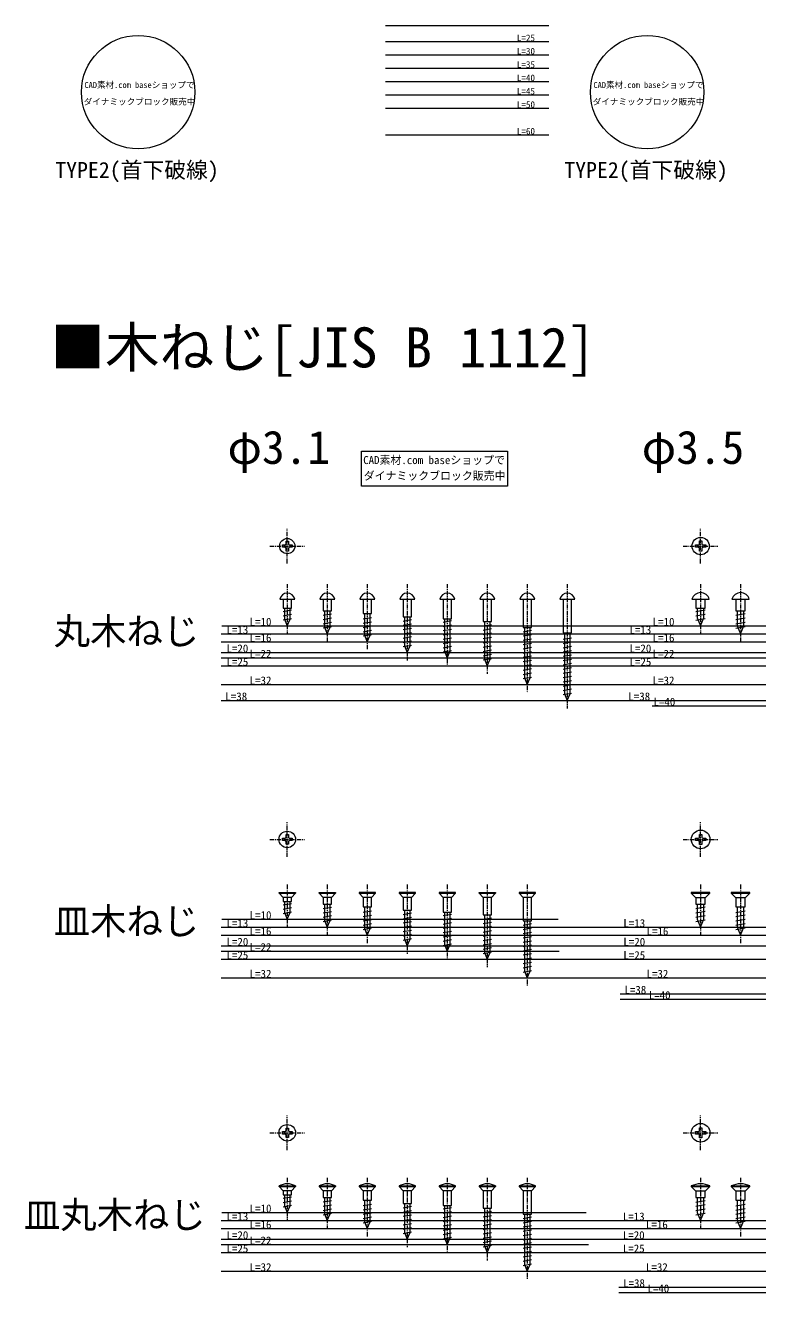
# Model space of a CAD drawing. Header units: millimetres. Extents: x 233 to 3318, y 47 to 2014.
# Drawn here: x 251 to 526.7, y 1038.3 to 1513.4 of the extents above; entities that cross this region are included whole.
import ezdxf
from ezdxf.enums import TextEntityAlignment as Align

# ---------------------------------------------------------------- set-up
doc = ezdxf.new("R2010")
doc.units = ezdxf.units.MM
doc.linetypes.add('csc_CENTER', pattern=[50.8, 31.75, -6.35, 6.35, -6.35])
doc.layers.get('Defpoints').update_dxf_attribs({"color": 251})
doc.styles.add('ＭＳ ゴシック', font='MS Gothic.ttf')

msp = doc.modelspace()

# ---------------------------------------------------------------- linework, layer by layer
at = {"linetype": 'csc_CENTER', "ltscale": 0.05}
for p, q in [((349.2, 1311.69), (349.2, 1324.69)), ((504.2, 1311.69), (504.2, 1324.69)), ((342.7, 1318.19), (355.7, 1318.19)), ((497.7, 1318.19), (510.7, 1318.19)), ((349.2, 1303.95), (349.2, 1285.25)), ((364.2, 1303.95), (364.2, 1282.25)), ((379.2, 1303.95), (379.2, 1279.25)), ((394.2, 1303.95), (394.2, 1275.25)), ((409.2, 1303.95), (409.2, 1273.25)), ((424.2, 1303.95), (424.2, 1270.25)), ((439.2, 1303.95), (439.2, 1263.25)), ((454.2, 1303.95), (454.2, 1257.25)), ((504.2, 1303.95), (504.2, 1285.25)), ((519.2, 1303.95), (519.2, 1282.25)), ((349.2, 1201.69), (349.2, 1214.69)), ((504.2, 1201.69), (504.2, 1214.69)), ((342.7, 1208.19), (355.7, 1208.19)), ((497.7, 1208.19), (510.7, 1208.19)), ((349.2, 1191.25), (349.2, 1175.25)), ((364.2, 1191.25), (364.2, 1172.25)), ((379.2, 1191.25), (379.2, 1169.25)), ((394.2, 1191.25), (394.2, 1165.25)), ((409.2, 1191.25), (409.2, 1163.25)), ((424.2, 1191.25), (424.2, 1160.25)), ((439.2, 1191.25), (439.2, 1153.25)), ((504.2, 1191.25), (504.2, 1172.25)), ((519.2, 1191.25), (519.2, 1169.25)), ((349.2, 1091.69), (349.2, 1104.69)), ((504.2, 1091.69), (504.2, 1104.69)), ((342.7, 1098.19), (355.7, 1098.19)), ((497.7, 1098.19), (510.7, 1098.19)), ((349.2, 1081.25), (349.2, 1065.25)), ((364.2, 1081.25), (364.2, 1062.25)), ((379.2, 1081.25), (379.2, 1059.25)), ((394.2, 1081.25), (394.2, 1055.25)), ((409.2, 1081.25), (409.2, 1053.25)), ((424.2, 1081.25), (424.2, 1050.25)), ((439.2, 1081.25), (439.2, 1043.25)), ((504.2, 1081.25), (504.2, 1062.25)), ((519.2, 1081.25), (519.2, 1059.25))]:
    msp.add_line(p, q, dxfattribs=at)
for p, q in [((347.65, 1293.68), (350.75, 1294.23)), ((347.65, 1292.08), (350.75, 1292.63)), ((362.65, 1292.28), (365.75, 1292.83)), ((502.45, 1293.64), (505.95, 1294.26)), ((502.45, 1292.04), (505.95, 1292.66)), ((517.45, 1292.24), (520.95, 1292.86)), ((347.65, 1290.48), (350.75, 1291.03)), ((362.65, 1290.68), (365.75, 1291.23)), ((362.65, 1289.08), (365.75, 1289.63)), ((362.65, 1287.48), (365.75, 1288.03)), ((377.65, 1290.88), (380.75, 1291.43)), ((377.65, 1289.28), (380.75, 1289.83)), ((377.65, 1287.68), (380.75, 1288.23)), ((392.65, 1290.08), (395.75, 1290.63)), ((392.65, 1288.48), (395.75, 1289.03)), ((407.65, 1289.68), (410.75, 1290.23)), ((407.65, 1288.08), (410.75, 1288.63)), ((422.65, 1288.28), (425.75, 1288.83)), ((502.45, 1290.44), (505.95, 1291.06)), ((517.45, 1290.64), (520.95, 1291.26)), ((517.45, 1289.04), (520.95, 1289.66)), ((517.45, 1287.44), (520.95, 1288.06)), ((377.65, 1286.08), (380.75, 1286.63)), ((377.65, 1284.48), (380.75, 1285.03)), ((392.65, 1286.88), (395.75, 1287.43)), ((392.65, 1285.28), (395.75, 1285.83)), ((392.65, 1283.68), (395.75, 1284.23)), ((407.65, 1286.48), (410.75, 1287.03)), ((407.65, 1284.88), (410.75, 1285.43)), ((407.65, 1283.28), (410.75, 1283.83)), ((422.65, 1286.68), (425.75, 1287.23)), ((422.65, 1285.08), (425.75, 1285.63)), ((422.65, 1283.48), (425.75, 1284.03)), ((437.65, 1286.08), (440.75, 1286.63)), ((437.65, 1284.48), (440.75, 1285.03)), ((437.65, 1282.88), (440.75, 1283.43)), ((452.65, 1283.28), (455.75, 1283.83)), ((392.65, 1282.08), (395.75, 1282.63)), ((392.65, 1280.48), (395.75, 1281.03)), ((407.65, 1281.68), (410.75, 1282.23)), ((407.65, 1280.08), (410.75, 1280.63)), ((407.65, 1278.48), (410.75, 1279.03)), ((422.65, 1281.88), (425.75, 1282.43)), ((422.65, 1280.28), (425.75, 1280.83)), ((422.65, 1278.68), (425.75, 1279.23)), ((437.65, 1281.28), (440.75, 1281.83)), ((437.65, 1279.68), (440.75, 1280.23)), ((437.65, 1278.08), (440.75, 1278.63)), ((452.65, 1281.68), (455.75, 1282.23)), ((452.65, 1280.08), (455.75, 1280.63)), ((452.65, 1278.48), (455.75, 1279.03)), ((422.65, 1277.08), (425.75, 1277.63)), ((422.65, 1275.48), (425.75, 1276.03)), ((437.65, 1276.48), (440.75, 1277.03)), ((437.65, 1274.88), (440.75, 1275.43)), ((437.65, 1273.28), (440.75, 1273.83)), ((452.65, 1276.88), (455.75, 1277.43)), ((452.65, 1275.28), (455.75, 1275.83)), ((452.65, 1273.68), (455.75, 1274.23)), ((437.65, 1271.68), (440.75, 1272.23)), ((437.65, 1270.08), (440.75, 1270.63)), ((437.65, 1268.48), (440.75, 1269.03)), ((452.65, 1272.08), (455.75, 1272.63)), ((452.65, 1270.48), (455.75, 1271.03)), ((452.65, 1268.88), (455.75, 1269.43)), ((452.65, 1267.28), (455.75, 1267.83)), ((452.65, 1265.68), (455.75, 1266.23)), ((452.65, 1264.08), (455.75, 1264.63)), ((452.65, 1262.48), (455.75, 1263.03)), ((346.1, 1188), (352.3, 1188)), ((361.1, 1188), (367.3, 1188)), ((382.3, 1188.25), (376.1, 1188.25)), ((376.1, 1188.25), (376.1, 1188)), ((376.1, 1188), (382.3, 1188)), ((376.1, 1188), (377.65, 1186.45)), ((382.3, 1188), (380.75, 1186.45)), ((382.3, 1188), (382.3, 1188.25)), ((397.3, 1188.25), (391.1, 1188.25)), ((391.1, 1188.25), (391.1, 1188)), ((391.1, 1188), (397.3, 1188)), ((391.1, 1188), (392.65, 1186.45)), ((397.3, 1188), (395.75, 1186.45)), ((397.3, 1188), (397.3, 1188.25)), ((412.3, 1188.25), (406.1, 1188.25)), ((406.1, 1188.25), (406.1, 1188)), ((406.1, 1188), (412.3, 1188)), ((406.1, 1188), (407.65, 1186.45)), ((412.3, 1188), (410.75, 1186.45)), ((412.3, 1188), (412.3, 1188.25)), ((421.1, 1188), (427.3, 1188)), ((442.3, 1188.25), (436.1, 1188.25)), ((436.1, 1188.25), (436.1, 1188)), ((436.1, 1188), (442.3, 1188)), ((436.1, 1188), (437.65, 1186.45)), ((442.3, 1188), (440.75, 1186.45)), ((442.3, 1188), (442.3, 1188.25)), ((507.7, 1188.25), (500.7, 1188.25)), ((500.7, 1188.25), (500.7, 1188)), ((500.7, 1188), (507.7, 1188)), ((500.7, 1188), (502.45, 1186.25)), ((507.7, 1188), (505.95, 1186.25)), ((507.7, 1188), (507.7, 1188.25)), ((515.7, 1188), (522.7, 1188)), ((347.66, 1184.95), (350.76, 1184.95)), ((347.66, 1183.68), (350.76, 1184.23)), ((362.65, 1183.95), (365.75, 1183.95)), ((347.66, 1182.08), (350.76, 1182.63)), ((347.66, 1180.48), (350.76, 1181.03)), ((362.65, 1182.28), (365.75, 1182.83)), ((362.65, 1180.68), (365.75, 1181.23)), ((362.65, 1179.08), (365.75, 1179.63)), ((377.65, 1180.88), (380.75, 1181.43)), ((377.65, 1179.28), (380.75, 1179.83)), ((392.65, 1180.08), (395.75, 1180.63)), ((392.65, 1178.48), (395.75, 1179.03)), ((407.65, 1179.68), (410.75, 1180.23)), ((407.65, 1178.08), (410.75, 1178.63)), ((422.65, 1178.28), (425.75, 1178.83)), ((502.45, 1182.24), (505.95, 1182.86)), ((502.45, 1180.64), (505.95, 1181.26)), ((502.45, 1179.04), (505.95, 1179.66)), ((517.45, 1180.84), (520.95, 1181.46)), ((517.45, 1179.24), (520.95, 1179.86)), ((362.65, 1177.48), (365.75, 1178.03)), ((377.65, 1177.68), (380.75, 1178.23)), ((377.65, 1176.08), (380.75, 1176.63)), ((377.65, 1174.48), (380.75, 1175.03)), ((392.65, 1176.88), (395.75, 1177.43)), ((392.65, 1175.28), (395.75, 1175.83)), ((392.65, 1173.68), (395.75, 1174.23)), ((407.65, 1176.48), (410.75, 1177.03)), ((407.65, 1174.88), (410.75, 1175.43)), ((407.65, 1173.28), (410.75, 1173.83)), ((422.65, 1176.68), (425.75, 1177.23)), ((422.65, 1175.08), (425.75, 1175.63)), ((422.65, 1173.48), (425.75, 1174.03)), ((437.65, 1176.08), (440.75, 1176.63)), ((437.65, 1174.48), (440.75, 1175.03)), ((502.45, 1177.44), (505.95, 1178.06)), ((517.45, 1177.64), (520.95, 1178.26)), ((517.45, 1176.04), (520.95, 1176.66)), ((517.45, 1174.44), (520.95, 1175.06)), ((392.65, 1172.08), (395.75, 1172.63)), ((392.65, 1170.48), (395.75, 1171.03)), ((407.65, 1171.68), (410.75, 1172.23)), ((407.65, 1170.08), (410.75, 1170.63)), ((407.65, 1168.48), (410.75, 1169.03)), ((422.65, 1171.88), (425.75, 1172.43)), ((422.65, 1170.28), (425.75, 1170.83)), ((422.65, 1168.68), (425.75, 1169.23)), ((437.65, 1172.88), (440.75, 1173.43)), ((437.65, 1171.28), (440.75, 1171.83)), ((437.65, 1169.68), (440.75, 1170.23)), ((422.65, 1167.08), (425.75, 1167.63)), ((422.65, 1165.48), (425.75, 1166.03)), ((437.65, 1168.08), (440.75, 1168.63)), ((437.65, 1166.48), (440.75, 1167.03)), ((437.65, 1164.88), (440.75, 1165.43)), ((437.65, 1163.28), (440.75, 1163.83)), ((437.65, 1161.68), (440.75, 1162.23)), ((437.65, 1160.08), (440.75, 1160.63)), ((437.65, 1158.48), (440.75, 1159.03)), ((346.1, 1078), (352.3, 1078)), ((347.66, 1074.95), (350.76, 1074.95)), ((347.66, 1073.68), (350.76, 1074.23)), ((361.1, 1078), (367.3, 1078)), ((362.65, 1073.95), (365.75, 1073.95)), ((376.1, 1078), (382.3, 1078)), ((382.3, 1078), (380.75, 1076.45)), ((382.3, 1078), (382.3, 1078.25)), ((391.1, 1078), (397.3, 1078)), ((397.3, 1078), (395.75, 1076.45)), ((397.3, 1078), (397.3, 1078.25)), ((406.1, 1078), (412.3, 1078)), ((412.3, 1078), (410.75, 1076.45)), ((412.3, 1078), (412.3, 1078.25)), ((421.1, 1078), (427.3, 1078)), ((436.1, 1078), (442.3, 1078)), ((442.3, 1078), (440.75, 1076.45)), ((442.3, 1078), (442.3, 1078.25)), ((500.7, 1078), (507.7, 1078)), ((507.7, 1078), (505.95, 1076.25)), ((507.7, 1078), (507.7, 1078.25)), ((515.7, 1078), (522.7, 1078)), ((347.66, 1072.08), (350.76, 1072.63)), ((347.66, 1070.48), (350.76, 1071.03)), ((362.65, 1072.28), (365.75, 1072.83)), ((362.65, 1070.68), (365.75, 1071.23)), ((362.65, 1069.08), (365.75, 1069.63)), ((377.65, 1070.88), (380.75, 1071.43)), ((377.65, 1069.28), (380.75, 1069.83)), ((392.65, 1070.08), (395.75, 1070.63)), ((407.65, 1069.68), (410.75, 1070.23)), ((502.45, 1072.24), (505.95, 1072.86)), ((502.45, 1070.64), (505.95, 1071.26)), ((502.45, 1069.04), (505.95, 1069.66)), ((517.45, 1070.84), (520.95, 1071.46)), ((517.45, 1069.24), (520.95, 1069.86)), ((362.65, 1067.48), (365.75, 1068.03)), ((377.65, 1067.68), (380.75, 1068.23)), ((377.65, 1066.08), (380.75, 1066.63)), ((377.65, 1064.48), (380.75, 1065.03)), ((392.65, 1068.48), (395.75, 1069.03)), ((392.65, 1066.88), (395.75, 1067.43)), ((392.65, 1065.28), (395.75, 1065.83)), ((407.65, 1068.08), (410.75, 1068.63)), ((407.65, 1066.48), (410.75, 1067.03)), ((407.65, 1064.88), (410.75, 1065.43)), ((422.65, 1068.28), (425.75, 1068.83)), ((422.65, 1066.68), (425.75, 1067.23)), ((422.65, 1065.08), (425.75, 1065.63)), ((437.65, 1066.08), (440.75, 1066.63)), ((437.65, 1064.48), (440.75, 1065.03)), ((502.45, 1067.44), (505.95, 1068.06)), ((517.45, 1067.64), (520.95, 1068.26)), ((517.45, 1066.04), (520.95, 1066.66)), ((517.45, 1064.44), (520.95, 1065.06)), ((392.65, 1063.68), (395.75, 1064.23)), ((392.65, 1062.08), (395.75, 1062.63)), ((392.65, 1060.48), (395.75, 1061.03)), ((407.65, 1063.28), (410.75, 1063.83)), ((407.65, 1061.68), (410.75, 1062.23)), ((407.65, 1060.08), (410.75, 1060.63)), ((422.65, 1063.48), (425.75, 1064.03)), ((422.65, 1061.88), (425.75, 1062.43)), ((422.65, 1060.28), (425.75, 1060.83)), ((437.65, 1062.88), (440.75, 1063.43)), ((437.65, 1061.28), (440.75, 1061.83)), ((437.65, 1059.68), (440.75, 1060.23)), ((407.65, 1058.48), (410.75, 1059.03)), ((422.65, 1058.68), (425.75, 1059.23)), ((422.65, 1057.08), (425.75, 1057.63)), ((422.65, 1055.48), (425.75, 1056.03)), ((437.65, 1058.08), (440.75, 1058.63)), ((437.65, 1056.48), (440.75, 1057.03)), ((437.65, 1054.88), (440.75, 1055.43)), ((437.65, 1053.28), (440.75, 1053.83)), ((437.65, 1051.68), (440.75, 1052.23)), ((437.65, 1050.08), (440.75, 1050.63)), ((437.65, 1048.48), (440.75, 1049.03))]:
    msp.add_line(p, q)
for points in [[(377.05, 1353.84), (431.81, 1353.84), (431.81, 1340.7), (377.05, 1340.7)], [(427.3, 1188), (425.75, 1186.45), (422.65, 1186.45), (421.1, 1188), (421.1, 1188.25), (427.3, 1188.25)], [(522.7, 1188.25), (515.7, 1188.25), (515.7, 1188), (517.45, 1186.25), (517.45, 1182.95), (520.95, 1182.95), (520.95, 1186.25), (522.7, 1188)], [(377.65, 1182.95), (380.75, 1182.95), (380.75, 1186.45), (377.65, 1186.45)], [(392.65, 1181.65), (395.75, 1181.65), (395.75, 1186.45), (392.65, 1186.45)], [(407.65, 1180.95), (410.75, 1180.95), (410.75, 1186.45), (407.65, 1186.45)], [(437.65, 1177.65), (440.75, 1177.65), (440.75, 1186.45), (437.65, 1186.45)], [(502.45, 1183.95), (505.95, 1183.95), (505.95, 1186.25), (502.45, 1186.25)], [(377.65, 1072.95), (380.75, 1072.95), (380.75, 1076.45), (377.65, 1076.45)], [(392.65, 1071.65), (395.75, 1071.65), (395.75, 1076.45), (392.65, 1076.45)], [(407.65, 1070.95), (410.75, 1070.95), (410.75, 1076.45), (407.65, 1076.45)], [(437.65, 1067.65), (440.75, 1067.65), (440.75, 1076.45), (437.65, 1076.45)], [(502.45, 1073.95), (505.95, 1073.95), (505.95, 1076.25), (502.45, 1076.25)]]:
    msp.add_lwpolyline(points, close=True)
for points in [[(351.05, 1317.74), (350.15, 1317.74, 0.414214), (349.65, 1317.24), (349.65, 1316.34), (348.75, 1316.34), (348.75, 1317.24, 0.414214), (348.25, 1317.74), (347.35, 1317.74), (347.35, 1318.64), (348.25, 1318.64, 0.414214), (348.75, 1319.14), (348.75, 1320.04), (349.65, 1320.04), (349.65, 1319.14, 0.414214), (350.15, 1318.64), (351.05, 1318.64)], [(506.15, 1317.74), (505.15, 1317.74, 0.414214), (504.65, 1317.24), (504.65, 1316.24), (503.75, 1316.24), (503.75, 1317.24, 0.414214), (503.25, 1317.74), (502.25, 1317.74), (502.25, 1318.64), (503.25, 1318.64, 0.414214), (503.75, 1319.14), (503.75, 1320.14), (504.65, 1320.14), (504.65, 1319.14, 0.414214), (505.15, 1318.64), (506.15, 1318.64)], [(346.35, 1298.25), (352.05, 1298.25, 0.807018)], [(361.35, 1298.25), (367.05, 1298.25, 0.807018)], [(376.35, 1298.25), (382.05, 1298.25, 0.807018)], [(391.35, 1298.25), (397.05, 1298.25, 0.807018)], [(406.35, 1298.25), (412.05, 1298.25, 0.807018)], [(421.35, 1298.25), (427.05, 1298.25, 0.807018)], [(436.35, 1298.25), (442.05, 1298.25, 0.807018)], [(451.35, 1298.25), (457.05, 1298.25, 0.807018)], [(500.95, 1298.25), (507.45, 1298.25, 0.769231)], [(515.95, 1298.25), (522.45, 1298.25, 0.769231)], [(351, 1207.74), (350.15, 1207.74, 0.414214), (349.65, 1207.24), (349.65, 1206.39), (348.75, 1206.39), (348.75, 1207.24, 0.414214), (348.25, 1207.74), (347.4, 1207.74), (347.4, 1208.64), (348.25, 1208.64, 0.414214), (348.75, 1209.14), (348.75, 1209.99), (349.65, 1209.99), (349.65, 1209.14, 0.414214), (350.15, 1208.64), (351, 1208.64)], [(506.1, 1207.74), (505.15, 1207.74, 0.414214), (504.65, 1207.24), (504.65, 1206.29), (503.75, 1206.29), (503.75, 1207.24, 0.414214), (503.25, 1207.74), (502.3, 1207.74), (502.3, 1208.64), (503.25, 1208.64, 0.414214), (503.75, 1209.14), (503.75, 1210.09), (504.65, 1210.09), (504.65, 1209.14, 0.414214), (505.15, 1208.64), (506.1, 1208.64)], [(351, 1097.74), (350.15, 1097.74, 0.414214), (349.65, 1097.24), (349.65, 1096.39), (348.75, 1096.39), (348.75, 1097.24, 0.414214), (348.25, 1097.74), (347.4, 1097.74), (347.4, 1098.64), (348.25, 1098.64, 0.414214), (348.75, 1099.14), (348.75, 1099.99), (349.65, 1099.99), (349.65, 1099.14, 0.414214), (350.15, 1098.64), (351, 1098.64)], [(506.1, 1097.74), (505.15, 1097.74, 0.414214), (504.65, 1097.24), (504.65, 1096.29), (503.75, 1096.29), (503.75, 1097.24, 0.414214), (503.25, 1097.74), (502.3, 1097.74), (502.3, 1098.64), (503.25, 1098.64, 0.414214), (503.75, 1099.14), (503.75, 1100.09), (504.65, 1100.09), (504.65, 1099.14, 0.414214), (505.15, 1098.64), (506.1, 1098.64)]]:
    msp.add_lwpolyline(points, format="xyb", close=True)
for points in [[(347.65, 1298.25), (347.65, 1294.95), (350.75, 1294.95), (350.75, 1298.25)], [(362.65, 1298.25), (362.65, 1293.95), (365.75, 1293.95), (365.75, 1298.25)], [(377.65, 1298.25), (377.65, 1292.95), (380.75, 1292.95), (380.75, 1298.25)], [(392.65, 1298.25), (392.65, 1291.65), (395.75, 1291.65), (395.75, 1298.25)], [(407.65, 1298.25), (407.65, 1290.95), (410.75, 1290.95), (410.75, 1298.25)], [(422.65, 1298.25), (422.65, 1289.95), (425.75, 1289.95), (425.75, 1298.25)], [(437.65, 1298.25), (437.65, 1287.65), (440.75, 1287.65), (440.75, 1298.25)], [(452.65, 1298.25), (452.65, 1285.65), (455.75, 1285.65), (455.75, 1298.25)], [(502.45, 1298.25), (502.45, 1294.95), (505.95, 1294.95), (505.95, 1298.25)], [(517.45, 1298.25), (517.45, 1293.95), (520.95, 1293.95), (520.95, 1298.25)], [(348.15, 1294.95), (348.15, 1290.79), (349.2, 1288.25), (350.25, 1290.79), (350.25, 1294.95)], [(363.15, 1293.95), (363.15, 1287.79), (364.2, 1285.25), (365.25, 1287.79), (365.25, 1293.95)], [(378.15, 1292.95), (378.15, 1284.79), (379.2, 1282.25), (380.25, 1284.79), (380.25, 1292.95)], [(502.95, 1294.95), (502.95, 1291.27), (504.2, 1288.25), (505.45, 1291.27), (505.45, 1294.95)], [(517.95, 1293.95), (517.95, 1288.27), (519.2, 1285.25), (520.45, 1288.27), (520.45, 1293.95)], [(393.15, 1291.65), (393.15, 1280.79), (394.2, 1278.25), (395.25, 1280.79), (395.25, 1291.65)], [(408.15, 1290.95), (408.15, 1278.79), (409.2, 1276.25), (410.25, 1278.79), (410.25, 1290.95)], [(423.15, 1289.95), (423.15, 1275.79), (424.2, 1273.25), (425.25, 1275.79), (425.25, 1289.95)], [(438.15, 1287.65), (438.15, 1268.79), (439.2, 1266.25), (440.25, 1268.79), (440.25, 1287.65)], [(453.15, 1285.65), (453.15, 1262.79), (454.2, 1260.25), (455.25, 1262.79), (455.25, 1285.65)], [(347.65, 1186.45), (346.1, 1188), (346.1, 1188.25), (352.3, 1188.25), (352.3, 1188), (350.75, 1186.45)], [(362.65, 1186.45), (361.1, 1188), (361.1, 1188.25), (367.3, 1188.25), (367.3, 1188), (365.75, 1186.45)], [(350.75, 1184.95), (350.75, 1186.45), (347.65, 1186.45), (347.65, 1184.95)], [(348.16, 1184.95), (348.16, 1180.79), (349.21, 1178.25), (350.26, 1180.79), (350.26, 1184.95)], [(365.75, 1183.95), (365.75, 1186.45), (362.65, 1186.45), (362.65, 1183.95)], [(363.15, 1183.95), (363.15, 1177.79), (364.2, 1175.25), (365.25, 1177.79), (365.25, 1183.95)], [(422.65, 1186.45), (422.65, 1179.95), (425.75, 1179.95), (425.75, 1186.45)], [(502.95, 1183.95), (502.95, 1178.27), (504.2, 1175.25), (505.45, 1178.27), (505.45, 1183.95)], [(520.95, 1186.25), (517.45, 1186.25)], [(378.15, 1182.95), (378.15, 1174.79), (379.2, 1172.25), (380.25, 1174.79), (380.25, 1182.95)], [(393.15, 1181.65), (393.15, 1170.79), (394.2, 1168.25), (395.25, 1170.79), (395.25, 1181.65)], [(408.15, 1180.95), (408.15, 1168.79), (409.2, 1166.25), (410.25, 1168.79), (410.25, 1180.95)], [(423.15, 1179.95), (423.15, 1165.79), (424.2, 1163.25), (425.25, 1165.79), (425.25, 1179.95)], [(517.95, 1182.95), (517.95, 1175.27), (519.2, 1172.25), (520.45, 1175.27), (520.45, 1182.95)], [(438.15, 1177.65), (438.15, 1158.79), (439.2, 1156.25), (440.25, 1158.79), (440.25, 1177.65)], [(347.65, 1076.45), (346.1, 1078), (346.1, 1078.25), (352.3, 1078.25), (352.3, 1078), (350.75, 1076.45)], [(350.75, 1074.95), (350.75, 1076.45), (347.65, 1076.45), (347.65, 1074.95)], [(348.16, 1074.95), (348.16, 1070.79), (349.21, 1068.25), (350.26, 1070.79), (350.26, 1074.95)], [(365.75, 1073.95), (365.75, 1076.45), (362.65, 1076.45), (362.65, 1073.95)], [(363.15, 1073.95), (363.15, 1067.79), (364.2, 1065.25), (365.25, 1067.79), (365.25, 1073.95)], [(367.3, 1078.25), (367.3, 1078), (365.75, 1076.45)], [(427.3, 1078.25), (427.3, 1078), (425.75, 1076.45), (422.65, 1076.45)], [(502.95, 1073.95), (502.95, 1068.27), (504.2, 1065.25), (505.45, 1068.27), (505.45, 1073.95)], [(520.95, 1076.25), (517.45, 1076.25)], [(378.15, 1072.95), (378.15, 1064.79), (379.2, 1062.25), (380.25, 1064.79), (380.25, 1072.95)], [(393.15, 1071.65), (393.15, 1060.79), (394.2, 1058.25), (395.25, 1060.79), (395.25, 1071.65)], [(408.15, 1070.95), (408.15, 1058.79), (409.2, 1056.25), (410.25, 1058.79), (410.25, 1070.95)], [(423.15, 1069.95), (423.15, 1055.79), (424.2, 1053.25), (425.25, 1055.79), (425.25, 1069.95)], [(517.95, 1072.95), (517.95, 1065.27), (519.2, 1062.25), (520.45, 1065.27), (520.45, 1072.95)], [(438.15, 1067.65), (438.15, 1048.79), (439.2, 1046.25), (440.25, 1048.79), (440.25, 1067.65)]]:
    msp.add_lwpolyline(points)
for points in [[(352.3, 1078.25, 0.258065), (346.1, 1078.25)], [(361.1, 1078.25), (367.3, 1078.25, 0.258065), (361.1, 1078.25), (361.1, 1078), (362.65, 1076.45)], [(376.1, 1078.25), (382.3, 1078.25, 0.258065), (376.1, 1078.25), (376.1, 1078), (377.65, 1076.45)], [(391.1, 1078.25), (397.3, 1078.25, 0.258065), (391.1, 1078.25), (391.1, 1078), (392.65, 1076.45)], [(406.1, 1078.25), (412.3, 1078.25, 0.258065), (406.1, 1078.25), (406.1, 1078), (407.65, 1076.45)], [(421.1, 1078.25), (427.3, 1078.25, 0.258065), (421.1, 1078.25), (421.1, 1078), (422.65, 1076.45), (422.65, 1069.95), (425.75, 1069.95), (425.75, 1076.45)], [(436.1, 1078.25), (442.3, 1078.25, 0.258065), (436.1, 1078.25), (436.1, 1078), (437.65, 1076.45)], [(500.7, 1078.25), (507.7, 1078.25, 0.228571), (500.7, 1078.25), (500.7, 1078), (502.45, 1076.25)], [(515.7, 1078.25), (522.7, 1078.25, 0.228571), (515.7, 1078.25), (515.7, 1078), (517.45, 1076.25), (517.45, 1072.95), (520.95, 1072.95), (520.95, 1076.25), (522.7, 1078), (522.7, 1078.25)]]:
    msp.add_lwpolyline(points, format="xyb")
for centre, radius in [((293.29, 1488.41), 21.27), ((484.14, 1488.41), 21.27), ((504.2, 1318.19), 3.25), ((349.2, 1318.19), 2.85), ((349.2, 1208.19), 3.1), ((504.2, 1208.19), 3.5), ((349.2, 1098.19), 3.1), ((504.2, 1098.19), 3.5)]:
    msp.add_circle(centre, radius)
at = {"layer": 'Defpoints'}
for points in [[(386.07, 1513.45), (447.3, 1513.45)], [(386.07, 1507.45), (447.3, 1507.45)], [(386.07, 1502.45), (447.3, 1502.45)], [(386.07, 1497.45), (447.3, 1497.45)], [(386.07, 1492.45), (447.3, 1492.45)], [(386.07, 1487.45), (447.3, 1487.45)], [(386.07, 1482.45), (447.3, 1482.45)], [(386.07, 1472.45), (447.3, 1472.45)], [(324.7, 1288.25), (639.5, 1288.25)], [(324.46, 1285.25), (809.12, 1285.25)], [(324.46, 1282.25), (991.52, 1282.25)], [(324.46, 1278.25), (991.52, 1278.25)], [(324.46, 1276.25), (991.52, 1276.25)], [(324.46, 1273.25), (991.52, 1273.25)], [(324.46, 1266.25), (991.52, 1266.25)], [(324.46, 1260.25), (991.52, 1260.25)], [(486.07, 1258.25), (640.49, 1258.25)], [(324.38, 1175.25), (978.11, 1175.25)], [(324.62, 1178.25), (450.82, 1178.25)], [(324.38, 1172.25), (978.11, 1172.25)], [(324.38, 1168.25), (978.11, 1168.25)], [(324.38, 1166.25), (451.14, 1166.25)], [(324.38, 1163.25), (978.11, 1163.25)], [(324.38, 1156.25), (978.11, 1156.25)], [(474.02, 1150.25), (978.11, 1150.25)], [(474.02, 1148.25), (612.1, 1148.25)], [(324.38, 1065.25), (978.11, 1065.25)], [(324.62, 1068.25), (461.27, 1068.25)], [(324.38, 1062.25), (978.11, 1062.25)], [(324.38, 1058.25), (978.11, 1058.25)], [(324.38, 1056.25), (462.16, 1056.25)], [(324.38, 1053.25), (978.11, 1053.25)], [(324.38, 1046.25), (978.11, 1046.25)], [(473.53, 1040.25), (978.11, 1040.25)], [(473.53, 1038.25), (613.47, 1038.25)]]:
    msp.add_lwpolyline(points, dxfattribs=at)

# ---------------------------------------------------------------- texts
at = {"style": 'ＭＳ ゴシック'}
for s, height, p in [('L=25', 2.5, (435.29, 1507.5)), ('L=30', 2.5, (435.29, 1502.5)), ('L=35', 2.5, (435.29, 1497.5)), ('L=40', 2.5, (435.29, 1492.5)), ('L=45', 2.5, (435.29, 1487.5)), ('L=50', 2.5, (435.29, 1482.5)), ('L=60', 2.5, (435.29, 1472.5)), ('φ3.1', 12.5, (326.79, 1349)), ('φ3.5', 12.5, (482.1, 1349)), ('丸木ねじ', 10, (261.64, 1281.29)), ('L=13', 3, (326.42, 1285.3)), ('L=10', 3, (335.1, 1288.3)), ('L=13', 3, (477.53, 1285.3)), ('L=10', 3, (486.21, 1288.3)), ('L=16', 3, (335.1, 1282.3)), ('L=16', 3, (486.21, 1282.3)), ('L=20', 3, (326.42, 1278.3)), ('L=22', 3, (335.1, 1276.3)), ('L=20', 3, (477.53, 1278.3)), ('L=22', 3, (486.21, 1276.3)), ('L=25', 3, (326.42, 1273.3)), ('L=25', 3, (477.53, 1273.3)), ('L=32', 3, (335.1, 1266.3)), ('L=32', 3, (486.21, 1266.3)), ('L=38', 3, (326, 1260.3)), ('L=38', 3, (477.1, 1260.3)), ('L=40', 3, (486.53, 1258.3)), ('皿木ねじ', 10, (261.64, 1172.55)), ('L=10', 3, (335.1, 1178.3)), ('L=13', 3, (326.42, 1175.3)), ('L=16', 3, (335.1, 1172.3)), ('L=13', 3, (475.24, 1175.3)), ('L=16', 3, (483.92, 1172.3)), ('L=20', 3, (326.42, 1168.3)), ('L=22', 3, (335.1, 1166.3)), ('L=20', 3, (475.24, 1168.3)), ('L=25', 3, (326.42, 1163.3)), ('L=25', 3, (475.24, 1163.3)), ('L=32', 3, (335.1, 1156.3)), ('L=32', 3, (483.92, 1156.3)), ('L=38', 3, (475.64, 1150.3)), ('L=40', 3, (484.75, 1148.3)), ('皿丸木ねじ', 10, (250.44, 1062.41)), ('L=10', 3, (335.1, 1068.3)), ('L=13', 3, (326.42, 1065.3)), ('L=16', 3, (335.1, 1062.3)), ('L=13', 3, (475.03, 1065.3)), ('L=16', 3, (483.71, 1062.3)), ('L=20', 3, (326.42, 1058.3)), ('L=20', 3, (475.03, 1058.3)), ('L=25', 3, (326.42, 1053.3)), ('L=22', 3, (335.1, 1056.3)), ('L=25', 3, (475.03, 1053.3)), ('L=32', 3, (335.1, 1046.3)), ('L=32', 3, (483.71, 1046.3)), ('L=38', 3, (475.14, 1040.3)), ('L=40', 3, (484.25, 1038.3))]:
    msp.add_text(s, height=height, dxfattribs=at).set_placement(p)
for s, height, p in [('CAD素材.com baseショップで', 2.3, (293.81, 1491.17)), ('CAD素材.com baseショップで', 2.3, (484.66, 1491.17)), ('ダイナミックブロック販売中', 2.3, (293.81, 1484.92)), ('ダイナミックブロック販売中', 2.3, (484.66, 1484.92)), ('TYPE2(首下破線)', 6, (292.87, 1458.88)), ('TYPE2(首下破線)', 6, (483.73, 1458.88)), ('CAD素材.com baseショップで', 3, (404.24, 1350.54)), ('ダイナミックブロック販売中', 3, (404.45, 1344.68))]:
    msp.add_text(s, height=height, dxfattribs=at).set_placement(p, align=Align.MIDDLE)
at = {"insert": (260.38, 1400.2), "char_height": 15, "attachment_point": 1, "style": 'ＭＳ ゴシック'}
msp.add_mtext('■木ねじ[JIS B 1112]', dxfattribs=at)

doc.saveas('drawing.dxf')
